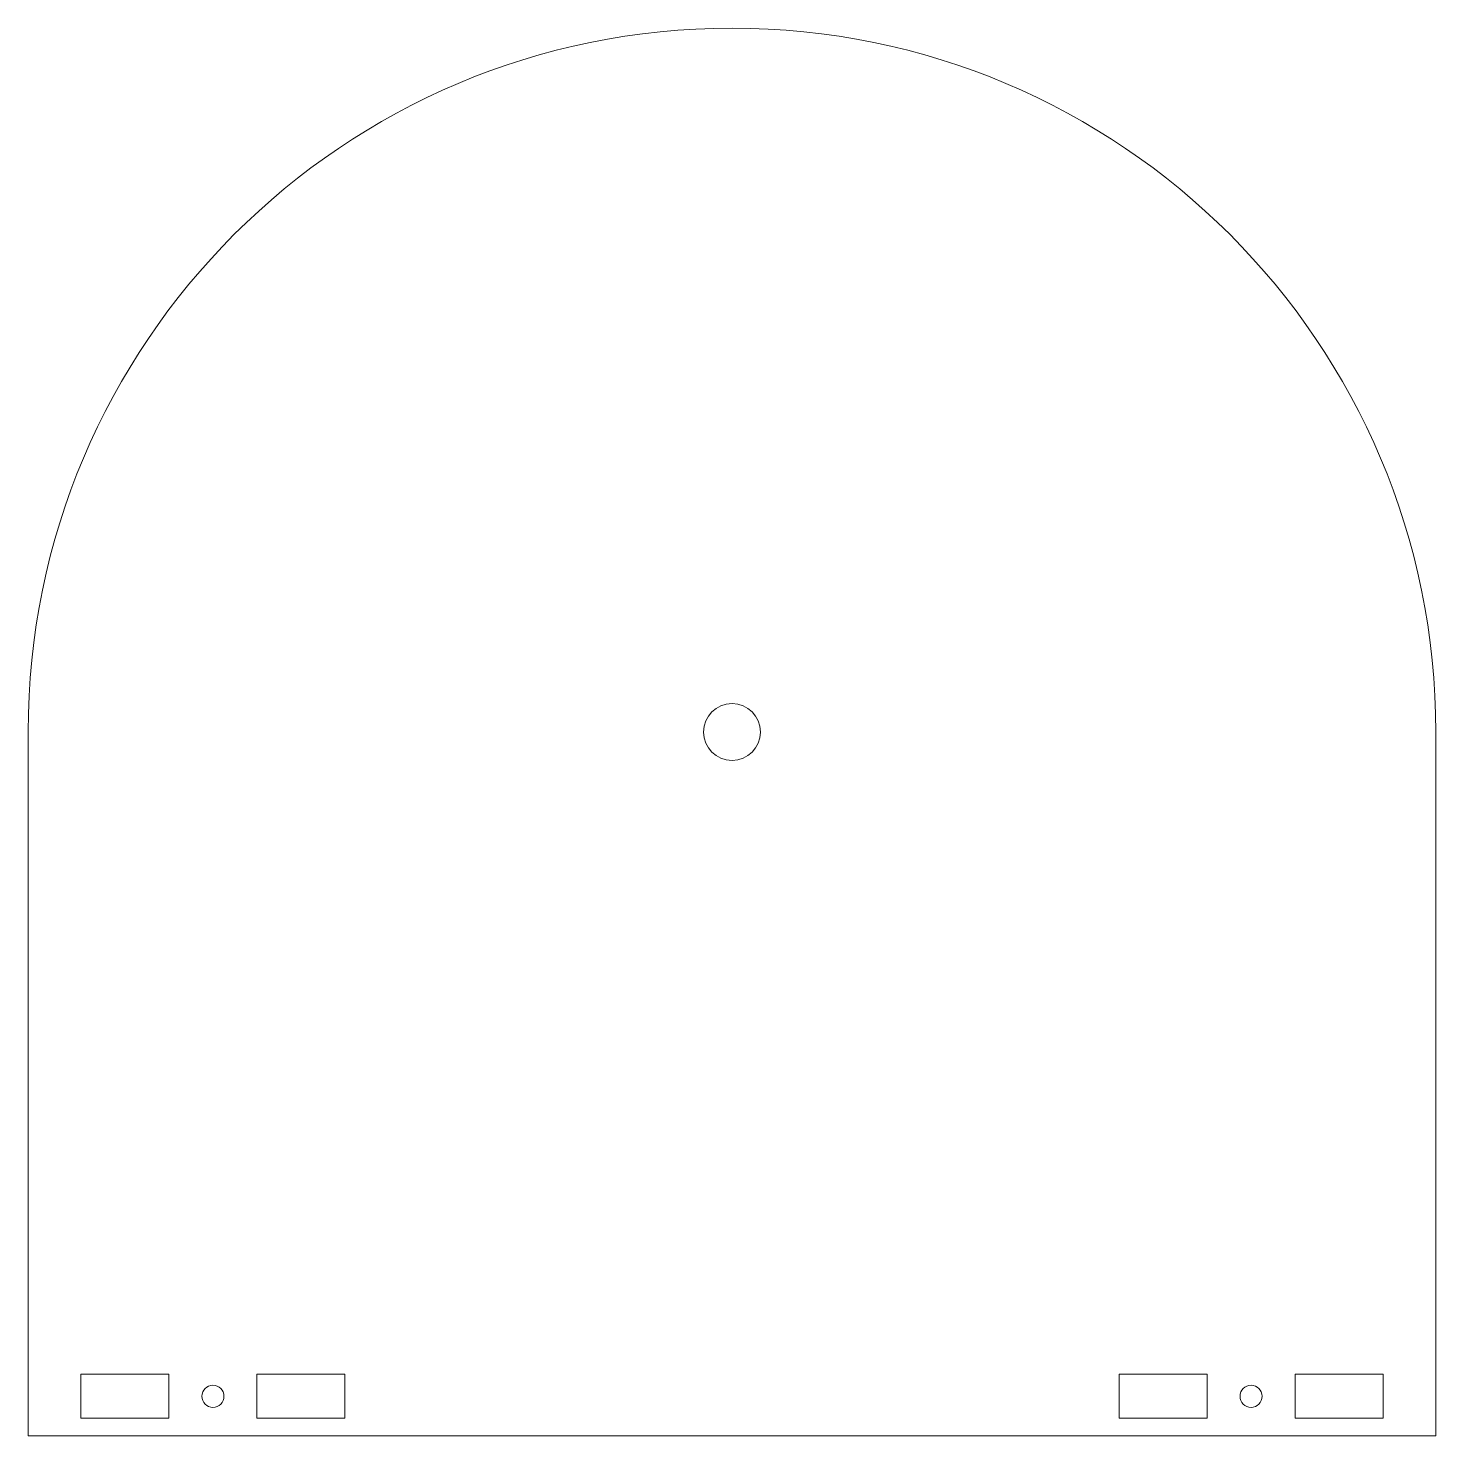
# Model space of a CAD drawing. Header units: inches. Extents: x -4 to 4, y -4 to 4.
import ezdxf

# ---------------------------------------------------------------- set-up
doc = ezdxf.new("R2010")
doc.units = ezdxf.units.IN
doc.header["$MEASUREMENT"] = 0

msp = doc.modelspace()

# ---------------------------------------------------------------- linework, layer by layer
at = {"color": 7, "linetype": 'Continuous', "lineweight": 15}
for p, q in [((-4, 0), (-4, -4)), ((4, -4), (4, 0)), ((-3.2, -3.65), (-3.7, -3.65)), ((-3.7, -3.65), (-3.7, -3.9)), ((-3.2, -3.9), (-3.2, -3.65)), ((-2.2, -3.65), (-2.7, -3.65)), ((-2.7, -3.65), (-2.7, -3.9)), ((-2.2, -3.9), (-2.2, -3.65)), ((2.7, -3.65), (2.2, -3.65)), ((2.2, -3.65), (2.2, -3.9)), ((2.7, -3.9), (2.7, -3.65)), ((3.7, -3.65), (3.2, -3.65)), ((3.2, -3.65), (3.2, -3.9)), ((3.7, -3.9), (3.7, -3.65)), ((-3.7, -3.9), (-3.2, -3.9)), ((-2.7, -3.9), (-2.2, -3.9)), ((2.2, -3.9), (2.7, -3.9)), ((3.2, -3.9), (3.7, -3.9)), ((-4, -4), (4, -4))]:
    msp.add_line(p, q, dxfattribs=at)
for centre, radius in [((0, 0), 0.1614), ((-2.95, -3.775), 0.063), ((2.95, -3.775), 0.063)]:
    msp.add_circle(centre, radius, dxfattribs=at)
msp.add_arc((0, 0), 4, 0, 180, dxfattribs=at)

doc.saveas('drawing.dxf')
